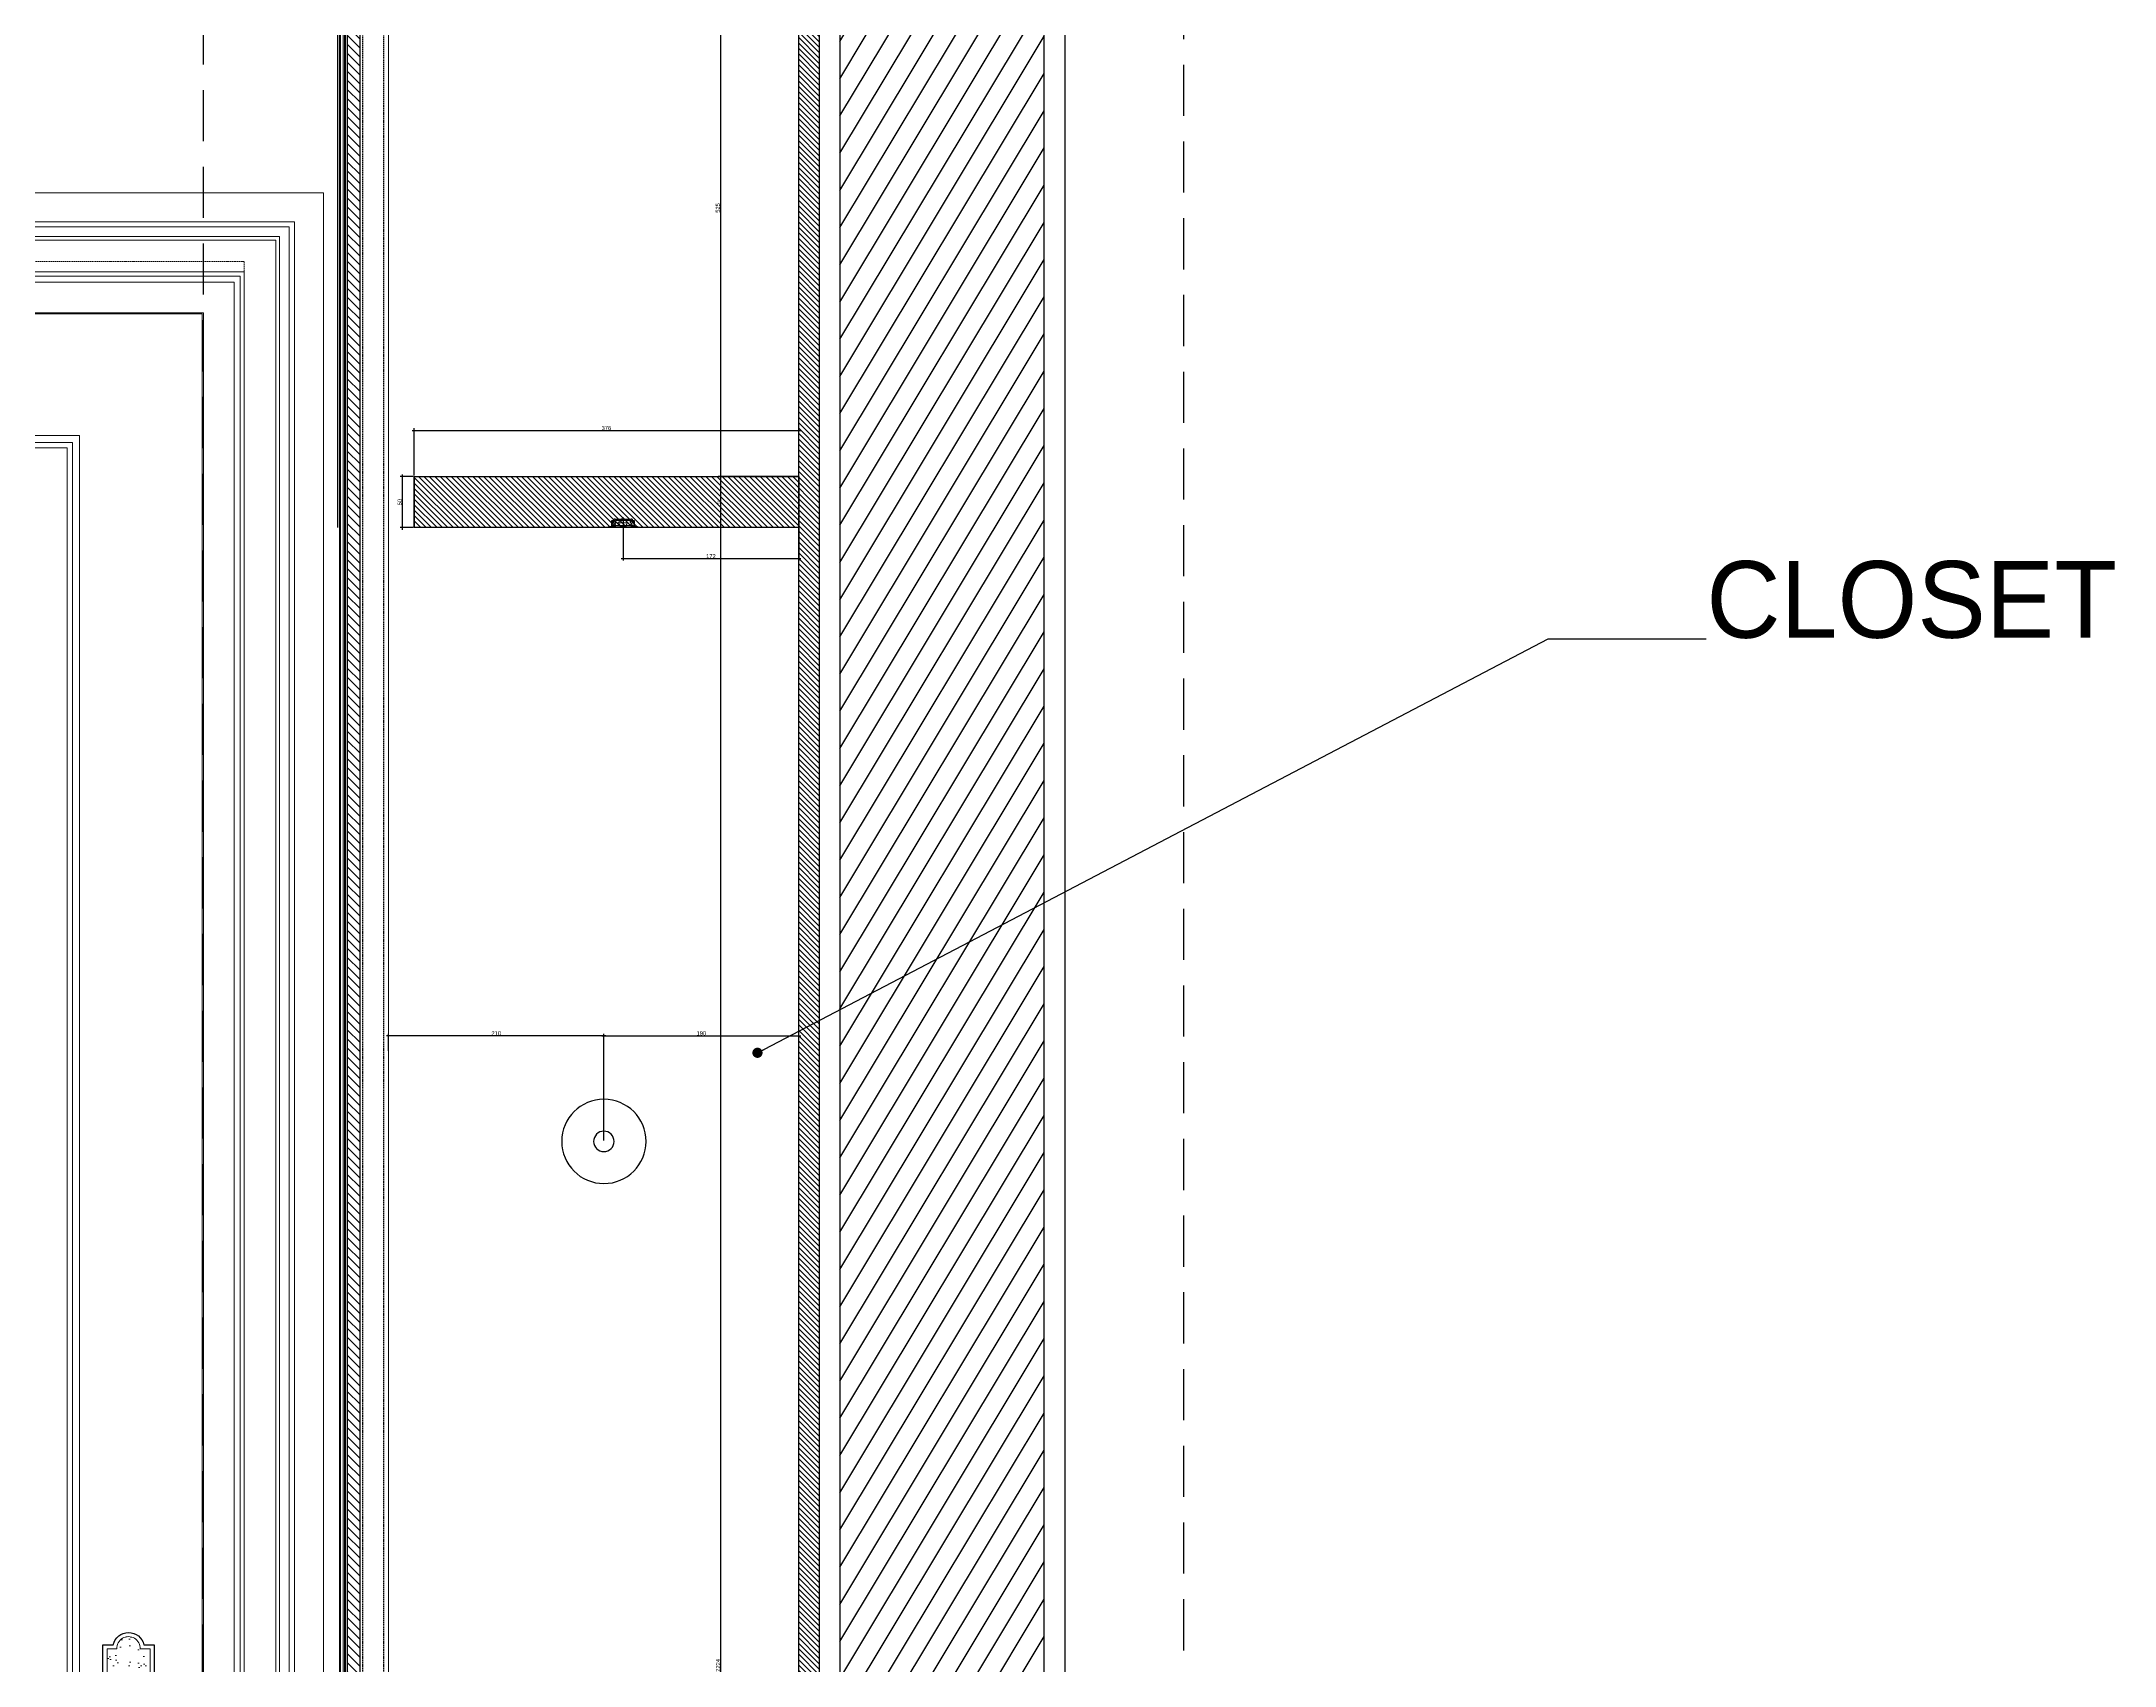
# Model space of a CAD drawing. Header units: inches. Extents: x 230831 to 416194, y 441295 to 526666.
# Drawn here: x 266281 to 268307, y 450705 to 452292 of the extents above; entities that cross this region are included whole.
import ezdxf

# ---------------------------------------------------------------- set-up
doc = ezdxf.new("R2010")
doc.units = ezdxf.units.IN
doc.header["$MEASUREMENT"] = 0
doc.linetypes.add('HIDDEN', pattern=[0.375, 0.25, -0.125])
doc.linetypes.add('HIDDEN2', pattern=[0.1875, 0.125, -0.0625])
for name, color, linetype in [('A-DIMESNION-1', 7, 'Continuous'), ('brass', 40, 'Continuous'), ('costruzione', 1, 'Continuous'), ('CQ marble hatch', 8, 'Continuous'), ('CQ Plaster', 1, 'Continuous'), ('CQ section wall', 3, 'Continuous'), ('CQ SPOT DETAIL DIMENSION', 9, 'Continuous'), ('CQ spot detail elevation', 1, 'Continuous'), ('CQ Wood Section', 60, 'Continuous'), ('CQ_callout', 34, 'Continuous'), ('DIM-02', 8, 'Continuous'), ('LIGHT', 130, 'Continuous'), ('WOOD', 23, 'Continuous'), ('Wood SECT', 1, 'Continuous'), ('xref grd floor$2$CQ Wall hatch_CHB', 8, 'Continuous')]:
    doc.layers.add(name, color=color, linetype=linetype)
for name, color, linetype, lineweight in [('CQ Wood', 30, 'Continuous', 0), ('CQ wooh hatch', 8, 'HIDDEN', 18), ('Glass', 4, 'Continuous', 0), ('Marble', 6, 'Continuous', 0)]:
    doc.layers.add(name, color=color, linetype=linetype, lineweight=lineweight)
doc.styles.get("Standard").update_dxf_attribs({"font": 'arial.ttf'})
doc.dimstyles.new('CQ Anno', dxfattribs={"dimscale": 40, "dimtxt": 2.2, "dimasz": 200, "dimexe": 1, "dimexo": 0.5, "dimgap": 0.5, "dimtad": 1, "dimrnd": 1, "dimdsep": 46, "dimtxsty": 'Standard', "dimblk": 'DOTSMALL', "dimcen": 0.0025, "dimdle": 0.5, "dimclrd": 8, "dimclre": 8, "dimclrt": 53, "dimazin": 2, "dimtfac": 1, "dimtix": 1, "dimtmove": 1, "dimatfit": 0, "dimfxl": 50, "dimtolj": 1, "dimtzin": 0, "dimlwd": -1, "dimarcsym": 1})
doc.dimstyles.get("Standard").update_dxf_attribs({"dimtxt": 0.18, "dimasz": 0.18, "dimexe": 0.18, "dimexo": 0.0625, "dimgap": 0.09, "dimtad": 0, "dimtih": 1, "dimtoh": 1, "dimdec": 4, "dimzin": 0, "dimdsep": 46, "dimtxsty": 'Standard', "dimcen": 0.09, "dimadec": 0, "dimazin": 0, "dimtfac": 1, "dimtdec": 4, "dimtofl": 0, "dimtmove": 0, "dimatfit": 3, "dimfxl": 1, "dimtolj": 1, "dimtzin": 0, "dimarcsym": 0})

# ---------------------------------------------------------------- blocks, each defined once
blk = doc.blocks.new('section c and d')
at = {"layer": 'xref grd floor$2$CQ Wall hatch_CHB'}
h = blk.add_hatch(dxfattribs=at)
h.set_pattern_fill('ANSI31,_O', color=8, scale=150, angle=76.0286)
h.set_pattern_definition([(121.0285767, (0, 0), (-16.0670684, -9.6649787), [])])
h.paths.add_polyline_path([(248608.1, 453567.2), (248808.1, 453567.2), (248808.1, 449317.2), (248608.1, 449317.2)])
h.paths.add_polyline_path([(245908.1, 453567.2), (246108.1, 453567.2), (246108.1, 449317.2), (245908.1, 449317.2)])
at = {"layer": 'CQ Plaster'}
for p, q in [((245888.1, 453567.2, 0), (245888.1, 449317.2, 0)), ((246108.1, 453567.2, 0), (246108.1, 449317.2, 0)), ((246128.1, 453567.2, 0), (246128.1, 449317.2, 0))]:
    blk.add_line(p, q, dxfattribs=at)
at = {"layer": 'CQ section wall', "elevation": 0}
blk.add_lwpolyline([(245908.1, 453567.2), (246108.1, 453567.2), (246108.1, 449317.2), (245908.1, 449317.2)], close=True, dxfattribs=at)
blk.add_lwpolyline([(245908.1, 453567.2), (246108.1, 453567.2), (246108.1, 449317.2), (245908.1, 449317.2)], close=True, dxfattribs=at)
blk = doc.blocks.new('cabinet door 2')
at = {"layer": 'Marble'}
h = blk.add_hatch(dxfattribs=at)
h.set_pattern_fill('ANSI32', color=8, scale=10, angle=405)
h.set_pattern_definition([(90, (-4144.3456, -6612.088), (-3.75, 1e-15), []), (90, (-4143.0956, -6610.838), (-3.75, 1e-15), [])])
h.paths.add_polyline_path([(20, -2726), (19, -2727), (14, -2727), (14, -8), (19, -8), (20, -9)])
at = {"layer": 'WOOD'}
h = blk.add_hatch(dxfattribs=at)
h.set_pattern_fill('ANSI31', color=8, scale=50, style=0)
h.set_pattern_definition([(45, (-4144.3456, -6612.088), (-4.4194174, 4.4194174), [])])
h.paths.add_polyline_path([(0, -2735), (12, -2735), (12, 0), (0, 0)])
at = {"layer": 'Glass', "color": 4}
blk.add_lwpolyline([(20, -2726), (19, -2727), (14, -2727), (14, -8), (19, -8), (20, -9), (20, -2726)], dxfattribs=at)
at = {"layer": 'Marble', "color": 8}
blk.add_line((20, -9), (19, -8), dxfattribs=at)
at = {"layer": 'Marble', "color": 2}
for points in [[(12.5, -25), (12, -25), (12, 0), (19.8, 0, -0.414214), (20, -0.2), (20, -7.8, -0.414214), (19.8, -8), (16, -8), (16, -7.5), (19.5, -7.5), (19.5, -0.5), (12.5, -0.5)], [(12.5, -2710), (12, -2710), (12, -2735), (19.8, -2735, 0.414214), (20, -2734.7), (20, -2727.2, 0.414214), (19.8, -2727), (16, -2727), (16, -2727.5), (19.5, -2727.5), (19.5, -2734.5), (12.5, -2734.5)]]:
    blk.add_lwpolyline(points, format="xyb", close=True, dxfattribs=at)
at = {"layer": 'WOOD'}
blk.add_lwpolyline([(0, -2735), (12, -2735), (12, 0), (0, 0)], close=True, dxfattribs=at)
blk = doc.blocks.new('atenalux street R1')
at = {"layer": 'LIGHT'}
h = blk.add_hatch(color=256, dxfattribs=at)
h.dxf.hatch_style = 1
edge = h.paths.add_edge_path()
edge.add_line((29467.8, -4511.6), (29453.4, -4511.6))
edge.add_line((29453.4, -4511.6), (29453.4, -4513.7))
edge.add_line((29453.4, -4513.7), (29452.5, -4514.6))
edge.add_arc((29452.8, -4514.9), 0.441, 137.2593, 237.567)
edge.add_arc((29452.1, -4515.9), 0.747, -90, 57.567, ccw=False)
edge.add_line((29452.1, -4516.6), (29450.6, -4516.6))
edge.add_line((29450.6, -4516.6), (29450.6, -4517.8))
edge.add_line((29450.6, -4517.8), (29451.7, -4517.8))
edge.add_line((29451.7, -4517.8), (29451.7, -4518.4))
edge.add_line((29451.7, -4518.4), (29446.6, -4518.4))
edge.add_line((29446.6, -4518.4), (29446.6, -4517.5))
edge.add_line((29446.6, -4517.5), (29449.7, -4517.5))
edge.add_line((29449.7, -4517.5), (29449.7, -4516.6))
edge.add_line((29449.7, -4516.6), (29449.9, -4516.6))
edge.add_line((29449.9, -4516.6), (29449.9, -4516.3))
edge.add_line((29449.9, -4516.3), (29449.7, -4516.3))
edge.add_line((29449.7, -4516.3), (29449.7, -4514.9))
edge.add_line((29449.7, -4514.9), (29449.9, -4514.9))
edge.add_line((29449.9, -4514.9), (29449.9, -4514.6))
edge.add_line((29449.9, -4514.6), (29449.7, -4514.6))
edge.add_line((29449.7, -4514.6), (29449.7, -4513.1))
edge.add_line((29449.7, -4513.1), (29449.9, -4513.1))
edge.add_line((29449.9, -4513.1), (29449.9, -4512.8))
edge.add_line((29449.9, -4512.8), (29449.7, -4512.8))
edge.add_line((29449.7, -4512.8), (29449.7, -4511.7))
edge.add_line((29449.7, -4511.7), (29450.6, -4511.7))
edge.add_line((29450.6, -4511.7), (29450.6, -4513.9))
edge.add_arc((29450.9, -4513.7), 0.32, 215.5685, 324.4315)
edge.add_line((29451.2, -4513.9), (29452.4, -4512.2))
edge.add_arc((29452.6, -4511.1), 1.06, 100.682, 259.318, ccw=False)
edge.add_arc((29452.4, -4510.5), 0.407, 22.9829, 93.6786, ccw=False)
edge.add_line((29452.8, -4510.3), (29468.4, -4510.3))
edge.add_arc((29468.8, -4510.5), 0.407, 86.3214, 157.0171, ccw=False)
edge.add_arc((29468.6, -4511.1), 1.06, -79.318, 79.318, ccw=False)
edge.add_line((29468.8, -4512.2), (29470.1, -4513.9))
edge.add_arc((29470.3, -4513.7), 0.32, 215.5685, 324.4315)
edge.add_line((29470.6, -4513.9), (29470.6, -4511.7))
edge.add_line((29470.6, -4511.7), (29471.6, -4511.7))
edge.add_line((29471.6, -4511.7), (29471.6, -4512.8))
edge.add_line((29471.6, -4512.8), (29471.4, -4512.8))
edge.add_line((29471.4, -4512.8), (29471.4, -4513.1))
edge.add_line((29471.4, -4513.1), (29471.6, -4513.1))
edge.add_line((29471.6, -4513.1), (29471.6, -4514.6))
edge.add_line((29471.6, -4514.6), (29471.4, -4514.6))
edge.add_line((29471.4, -4514.6), (29471.4, -4514.9))
edge.add_line((29471.4, -4514.9), (29471.6, -4514.9))
edge.add_line((29471.6, -4514.9), (29471.6, -4516.3))
edge.add_line((29471.6, -4516.3), (29471.4, -4516.3))
edge.add_line((29471.4, -4516.3), (29471.4, -4516.6))
edge.add_line((29471.4, -4516.6), (29471.6, -4516.6))
edge.add_line((29471.6, -4516.6), (29471.6, -4517.5))
edge.add_line((29471.6, -4517.5), (29474.6, -4517.5))
edge.add_line((29474.6, -4517.5), (29474.6, -4518.4))
edge.add_line((29474.6, -4518.4), (29469.5, -4518.4))
edge.add_line((29469.5, -4518.4), (29469.5, -4517.8))
edge.add_line((29469.5, -4517.8), (29470.6, -4517.8))
edge.add_line((29470.6, -4517.8), (29470.6, -4516.6))
edge.add_line((29470.6, -4516.6), (29469.1, -4516.6))
edge.add_arc((29469.1, -4515.9), 0.747, 122.433, 270, ccw=False)
edge.add_arc((29468.5, -4514.9), 0.441, 302.433, 402.7407)
edge.add_line((29468.8, -4514.6), (29467.8, -4513.7))
edge.add_line((29467.8, -4513.7), (29467.8, -4511.6))
at = {"layer": 'LIGHT', "lineweight": 0}
for p, q in [((29466, -4514), (29455.3, -4514)), ((29460.6, -4508.6), (29460.6, -4519.3))]:
    blk.add_line(p, q, dxfattribs=at)
at = {"layer": 'LIGHT'}
blk.add_lwpolyline([(29467.8, -4511.6), (29453.4, -4511.6), (29453.4, -4513.7), (29452.5, -4514.6, 0.467943), (29452.5, -4515.2, -0.750596), (29452.1, -4516.6), (29450.6, -4516.6), (29450.6, -4517.8), (29451.7, -4517.8), (29451.7, -4518.4), (29446.6, -4518.4), (29446.6, -4517.5), (29449.7, -4517.5), (29449.7, -4516.6), (29449.9, -4516.6), (29449.9, -4516.3), (29449.7, -4516.3), (29449.7, -4514.9), (29449.9, -4514.9), (29449.9, -4514.6), (29449.7, -4514.6), (29449.7, -4513.1), (29449.9, -4513.1), (29449.9, -4512.8), (29449.7, -4512.8), (29449.7, -4511.7), (29450.6, -4511.7), (29450.6, -4513.9, 0.514277), (29451.2, -4513.9), (29452.4, -4512.2, -0.829008), (29452.4, -4510.1, -0.31864), (29452.8, -4510.3), (29468.4, -4510.3), (29468.4, -4510.3, -0.31864), (29468.8, -4510.1, -0.829008), (29468.8, -4512.2), (29470.1, -4513.9, 0.514277), (29470.6, -4513.9), (29470.6, -4511.7), (29471.6, -4511.7), (29471.6, -4512.8), (29471.4, -4512.8), (29471.4, -4513.1), (29471.6, -4513.1), (29471.6, -4514.6), (29471.4, -4514.6), (29471.4, -4514.9), (29471.6, -4514.9), (29471.6, -4516.3), (29471.4, -4516.3), (29471.4, -4516.6), (29471.6, -4516.6), (29471.6, -4517.5), (29474.6, -4517.5), (29474.6, -4518.4), (29469.5, -4518.4), (29469.5, -4517.8), (29470.6, -4517.8), (29470.6, -4516.6), (29469.1, -4516.6, -0.750596), (29468.7, -4515.2, 0.467943), (29468.8, -4514.6), (29467.8, -4513.7), (29467.8, -4511.6)], format="xyb", close=True, dxfattribs=at)
blk.add_lwpolyline([(29451.1, -4517.1), (29451.1, -4517.8), (29452.2, -4517.8), (29452.2, -4518.4), (29469, -4518.4), (29469, -4517.8), (29470.1, -4517.8), (29470.1, -4517.1)], close=True, dxfattribs=at)
at = {"layer": 'LIGHT', "lineweight": 0}
blk.add_circle((29460.6, -4513.9), 4, dxfattribs=at)
blk = doc.blocks.new('caba')
at = {"layer": 'CQ wooh hatch', "linetype": 'ByBlock'}
h = blk.add_hatch(dxfattribs=at)
h.set_pattern_fill('ANSI31', color=256, scale=30)
h.set_pattern_definition([(45, (263062.5417, 452267.1762), (-2.6516504, 2.6516504), [])])
h.paths.add_polyline_path([(263186.5, 452392.2), (263166.5, 452392.2), (263166.5, 449592.7), (263186.5, 449592.7)])
h.paths.add_polyline_path([(263562.5, 451867.2), (263186.5, 451867.2), (263186.5, 451817.2), (263562.5, 451817.2)])
h.paths.add_polyline_path([(263166.5, 449592.7), (263166.5, 449567.2), (263632.5, 449567.2), (263632.5, 449572.2), (263637.5, 449572.2), (263637.5, 449592.2)])
at = {"color": 253, "linetype": 'HIDDEN2', "ltscale": 10, "elevation": 0}
blk.add_lwpolyline([(263612.5, 452332.2), (263592.5, 452332.2), (263592.5, 449597.2), (263612.5, 449597.2)], close=True, dxfattribs=at)
at = {"layer": 'costruzione', "color": 1}
blk.add_circle((263377, 451217.2, 0), 41.2, dxfattribs=at)
at = {"layer": 'CQ Wood Section', "elevation": 0}
for points in [[(263186.5, 452392.2), (263166.5, 452392.2), (263166.5, 449592.7), (263186.5, 449592.7)], [(263562.5, 451867.2), (263186.5, 451867.2), (263186.5, 451817.2), (263562.5, 451817.2)]]:
    blk.add_lwpolyline(points, close=True, dxfattribs=at)
at = {"layer": 'DIM-02', "color": 1}
blk.add_circle((263377, 451217.2, 0), 10, dxfattribs=at)
at = {"layer": 'Marble', "color": 8}
blk.add_line((263587.5, 449592.2, 0), (263587.5, 452337.2, 0), dxfattribs=at)
at = {"layer": 'Marble', "color": 8, "elevation": 0}
blk.add_lwpolyline([(263615.5, 452332.2), (263635.5, 452332.2), (263635.5, 449597.2), (263615.5, 449597.2)], close=True, dxfattribs=at)
at = {"layer": 'WOOD'}
blk.add_line((263562.5, 451867.2, 0), (263562.5, 451817.2, 0), dxfattribs=at)
at = {"layer": 'WOOD', "elevation": 0}
blk.add_lwpolyline([(263637.5, 452417.2), (263637.5, 451817.2)], dxfattribs=at)
at = {"layer": 'Marble', "color": 8}
blk.add_blockref('cabinet door 2', (263615.5, 452332.2, 0), dxfattribs=at)
at = {"layer": 'Wood SECT', "xscale": -1}
blk.add_blockref('atenalux street R1', (292818.9, 456335.9, 0), dxfattribs=at)
blk = doc.blocks.new('_DotSmall')
at = {"color": 0, "linetype": 'ByBlock', "const_width": 0.5}
blk.add_lwpolyline([(-0.0625, 0, 1), (0.0625, 0, 1)], format="xyb", close=True, dxfattribs=at)
blk = doc.blocks.new('*D385')
at = {"layer": 'A-DIMESNION-1', "color": 8, "ltscale": 0.05, "transparency": 16777216}
blk.add_line((266643, 451912.3), (267023, 451912.3), dxfattribs=at)
at = {"layer": 'A-DIMESNION-1', "color": 8, "lineweight": -2, "ltscale": 0.05, "transparency": 16777216}
for p, q in [((266645, 451868.2), (266645, 451914.3)), ((267021, 451868.2), (267021, 451914.3))]:
    blk.add_line(p, q, dxfattribs=at)
at = {"layer": 'Defpoints', "color": 0, "linetype": 'Continuous', "ltscale": 0.05, "transparency": 16777216}
for p in [(267021, 451912.3), (266645, 451867.2, 0), (267021, 451867.2, 0)]:
    blk.add_point(p, dxfattribs=at)
at = {"layer": 'A-DIMESNION-1', "color": 8, "linetype": 'Continuous', "ltscale": 0.05, "transparency": 16777216, "rotation": 180}
blk.add_blockref('_DotSmall', (266645, 451912.3), dxfattribs=at)
at = {"layer": 'A-DIMESNION-1', "color": 8, "linetype": 'Continuous', "ltscale": 0.05, "transparency": 16777216}
blk.add_blockref('_DotSmall', (267021, 451912.3), dxfattribs=at)
at = {"layer": 'A-DIMESNION-1', "color": 53, "linetype": 'Continuous', "ltscale": 0.05, "transparency": 16777216, "insert": (266833, 451914.6), "char_height": 4, "attachment_point": 5}
blk.add_mtext('\\A1;376', dxfattribs=at)
blk = doc.blocks.new('*D386')
at = {"layer": 'A-DIMESNION-1', "color": 8, "lineweight": -2, "ltscale": 0.05, "transparency": 16777216}
for p, q in [((266644, 451867.2), (266631.3, 451867.2)), ((266644, 451817.2), (266631.3, 451817.2))]:
    blk.add_line(p, q, dxfattribs=at)
at = {"layer": 'A-DIMESNION-1', "color": 8, "ltscale": 0.05, "transparency": 16777216}
blk.add_line((266633.3, 451869.2), (266633.3, 451815.2), dxfattribs=at)
at = {"layer": 'Defpoints', "color": 0, "linetype": 'Continuous', "ltscale": 0.05, "transparency": 16777216}
for p in [(266645, 451867.2), (266633.3, 451817.2), (266645, 451817.2, 0)]:
    blk.add_point(p, dxfattribs=at)
at = {"layer": 'A-DIMESNION-1', "color": 8, "linetype": 'Continuous', "ltscale": 0.05, "transparency": 16777216}
for p, rotation in [((266633.3, 451867.2), 90), ((266633.3, 451817.2), 270)]:
    blk.add_blockref('_DotSmall', p, dxfattribs=dict(at, rotation=rotation))
at = {"layer": 'A-DIMESNION-1', "color": 53, "linetype": 'Continuous', "ltscale": 0.05, "transparency": 16777216, "insert": (266630.9, 451842.2), "char_height": 4, "attachment_point": 5, "rotation": 90}
blk.add_mtext('\\A1;50', dxfattribs=at)
blk = doc.blocks.new('*D403')
at = {"layer": 'A-DIMESNION-1', "color": 8, "lineweight": -2, "ltscale": 0.05, "transparency": 16777216}
for p, q in [((266994.1, 452392.2), (266942.4, 452392.2)), ((267020, 451867.2), (266942.4, 451867.2))]:
    blk.add_line(p, q, dxfattribs=at)
at = {"layer": 'A-DIMESNION-1', "color": 8, "ltscale": 0.05, "transparency": 16777216}
blk.add_line((266944.4, 452394.2), (266944.4, 451865.2), dxfattribs=at)
at = {"layer": 'Defpoints', "color": 0, "linetype": 'Continuous', "ltscale": 0.05, "transparency": 16777216}
for p in [(266995.1, 452392.2, 0), (266944.4, 451867.2), (267021, 451867.2)]:
    blk.add_point(p, dxfattribs=at)
at = {"layer": 'A-DIMESNION-1', "color": 8, "linetype": 'Continuous', "ltscale": 0.05, "transparency": 16777216}
for p, rotation in [((266944.4, 452392.2), 90), ((266944.4, 451867.2), 270)]:
    blk.add_blockref('_DotSmall', p, dxfattribs=dict(at, rotation=rotation))
at = {"layer": 'A-DIMESNION-1', "color": 53, "linetype": 'Continuous', "ltscale": 0.05, "transparency": 16777216, "insert": (266942, 452129.7), "char_height": 4, "attachment_point": 5, "rotation": 90}
blk.add_mtext('\\A1;525', dxfattribs=at)
blk = doc.blocks.new('*D404')
at = {"layer": 'A-DIMESNION-1', "color": 8, "lineweight": -2, "ltscale": 0.05, "transparency": 16777216}
for p, q in [((267020, 451867.2), (266942.4, 451867.2)), ((267020, 451817.2), (266942.4, 451817.2))]:
    blk.add_line(p, q, dxfattribs=at)
at = {"layer": 'A-DIMESNION-1', "color": 8, "ltscale": 0.05, "transparency": 16777216}
blk.add_line((266944.4, 451869.2), (266944.4, 451815.2), dxfattribs=at)
at = {"layer": 'Defpoints', "color": 0, "linetype": 'Continuous', "ltscale": 0.05, "transparency": 16777216}
for p in [(267021, 451867.2), (266944.4, 451817.2), (267021, 451817.2, 0)]:
    blk.add_point(p, dxfattribs=at)
at = {"layer": 'A-DIMESNION-1', "color": 8, "linetype": 'Continuous', "ltscale": 0.05, "transparency": 16777216}
for p, rotation in [((266944.4, 451867.2), 90), ((266944.4, 451817.2), 270)]:
    blk.add_blockref('_DotSmall', p, dxfattribs=dict(at, rotation=rotation))
at = {"layer": 'A-DIMESNION-1', "color": 53, "linetype": 'Continuous', "ltscale": 0.05, "transparency": 16777216, "insert": (266942.9, 451842.2), "char_height": 2.2, "attachment_point": 5, "rotation": 90}
blk.add_mtext('\\A1;50', dxfattribs=at)
blk = doc.blocks.new('*D416')
at = {"layer": 'A-DIMESNION-1', "color": 8, "lineweight": -2, "ltscale": 0.05, "transparency": 16777216}
for p, q in [((267020, 451817.2), (266942.4, 451817.2)), ((267020, 449592.7), (266942.4, 449592.7))]:
    blk.add_line(p, q, dxfattribs=at)
at = {"layer": 'A-DIMESNION-1', "color": 8, "ltscale": 0.05, "transparency": 16777216}
blk.add_line((266944.4, 451819.2), (266944.4, 449590.7), dxfattribs=at)
at = {"layer": 'Defpoints', "color": 0, "linetype": 'Continuous', "ltscale": 0.05, "transparency": 16777216}
for p in [(267021, 451817.2, 0), (266944.4, 449592.7), (267021, 449592.7, 0)]:
    blk.add_point(p, dxfattribs=at)
at = {"layer": 'A-DIMESNION-1', "color": 8, "linetype": 'Continuous', "ltscale": 0.05, "transparency": 16777216}
for p, rotation in [((266944.4, 451817.2), 90), ((266944.4, 449592.7), 270)]:
    blk.add_blockref('_DotSmall', p, dxfattribs=dict(at, rotation=rotation))
at = {"layer": 'A-DIMESNION-1', "color": 53, "linetype": 'Continuous', "ltscale": 0.05, "transparency": 16777216, "insert": (266942.1, 450705), "char_height": 4, "attachment_point": 5, "rotation": 90}
blk.add_mtext('\\A1;2224', dxfattribs=at)
blk = doc.blocks.new('*D433')
at = {"layer": 'A-DIMESNION-1', "color": 8, "ltscale": 0.05, "transparency": 16777216}
blk.add_line((266828.5, 451320.5), (267023, 451320.5), dxfattribs=at)
at = {"layer": 'A-DIMESNION-1', "color": 8, "lineweight": -2, "ltscale": 0.05, "transparency": 16777216}
for p, q in [((266830.5, 451218.2), (266830.5, 451322.5)), ((267021, 451218.2), (267021, 451322.5))]:
    blk.add_line(p, q, dxfattribs=at)
at = {"layer": 'Defpoints', "color": 0, "linetype": 'Continuous', "ltscale": 0.05, "transparency": 16777216}
for p in [(267021, 451320.5), (266830.5, 451217.2, 0), (267021, 451217.2, 0)]:
    blk.add_point(p, dxfattribs=at)
at = {"layer": 'A-DIMESNION-1', "color": 8, "linetype": 'Continuous', "ltscale": 0.05, "transparency": 16777216, "rotation": 180}
blk.add_blockref('_DotSmall', (266830.5, 451320.5), dxfattribs=at)
at = {"layer": 'A-DIMESNION-1', "color": 8, "linetype": 'Continuous', "ltscale": 0.05, "transparency": 16777216}
blk.add_blockref('_DotSmall', (267021, 451320.5), dxfattribs=at)
at = {"layer": 'A-DIMESNION-1', "color": 53, "linetype": 'Continuous', "ltscale": 0.05, "transparency": 16777216, "insert": (266925.8, 451322.9), "char_height": 4, "attachment_point": 5}
blk.add_mtext('\\A1;190', dxfattribs=at)
blk = doc.blocks.new('*D434')
at = {"layer": 'A-DIMESNION-1', "color": 8, "ltscale": 0.05, "transparency": 16777216}
blk.add_line((266832.5, 451320.5), (266618, 451320.5), dxfattribs=at)
at = {"layer": 'A-DIMESNION-1', "color": 8, "lineweight": -2, "ltscale": 0.05, "transparency": 16777216}
for p, q in [((266620, 451305.9), (266620, 451322.5)), ((266830.5, 451259.4), (266830.5, 451322.5))]:
    blk.add_line(p, q, dxfattribs=at)
at = {"layer": 'Defpoints', "color": 0, "linetype": 'Continuous', "ltscale": 0.05, "transparency": 16777216}
for p in [(266620, 451320.5), (266620, 451304.9, 0), (266830.5, 451258.4, 0)]:
    blk.add_point(p, dxfattribs=at)
at = {"layer": 'A-DIMESNION-1', "color": 8, "linetype": 'Continuous', "ltscale": 0.05, "transparency": 16777216, "rotation": 180}
blk.add_blockref('_DotSmall', (266620, 451320.5), dxfattribs=at)
at = {"layer": 'A-DIMESNION-1', "color": 8, "linetype": 'Continuous', "ltscale": 0.05, "transparency": 16777216}
blk.add_blockref('_DotSmall', (266830.5, 451320.5), dxfattribs=at)
at = {"layer": 'A-DIMESNION-1', "color": 53, "linetype": 'Continuous', "ltscale": 0.05, "transparency": 16777216, "insert": (266725.3, 451322.9), "char_height": 4, "attachment_point": 5}
blk.add_mtext('\\A1;210', dxfattribs=at)
blk = doc.blocks.new('*D435')
at = {"layer": 'A-DIMESNION-1', "color": 8, "lineweight": -2, "ltscale": 0.05, "transparency": 16777216}
for p, q in [((266849.3, 451826.3), (266849.3, 451785)), ((267021, 451826.3), (267021, 451785))]:
    blk.add_line(p, q, dxfattribs=at)
at = {"layer": 'A-DIMESNION-1', "color": 8, "ltscale": 0.05, "transparency": 16777216}
blk.add_line((266847.3, 451787), (267023, 451787), dxfattribs=at)
at = {"layer": 'Defpoints', "color": 0, "linetype": 'Continuous', "ltscale": 0.05, "transparency": 16777216}
for p in [(266849.3, 451827.3, 0), (267021, 451827.3, 0), (267021, 451787)]:
    blk.add_point(p, dxfattribs=at)
at = {"layer": 'A-DIMESNION-1', "color": 8, "linetype": 'Continuous', "ltscale": 0.05, "transparency": 16777216, "rotation": 180}
blk.add_blockref('_DotSmall', (266849.3, 451787), dxfattribs=at)
at = {"layer": 'A-DIMESNION-1', "color": 8, "linetype": 'Continuous', "ltscale": 0.05, "transparency": 16777216}
blk.add_blockref('_DotSmall', (267021, 451787), dxfattribs=at)
at = {"layer": 'A-DIMESNION-1', "color": 53, "linetype": 'Continuous', "ltscale": 0.05, "transparency": 16777216, "insert": (266935.2, 451789.3), "char_height": 4, "attachment_point": 5}
blk.add_mtext('\\A1;172', dxfattribs=at)
blk = doc.blocks.new('door handle with plate')
at = {"layer": 'brass', "lineweight": 0}
h = blk.add_hatch(dxfattribs=at)
h.set_pattern_fill('AR-SAND', color=256, scale=0.4)
h.set_pattern_definition([(37.5, (-905.333, -868.295), (-0.640013, 19.57653), [0, -15.4432, 0, -17.272, 0, -16.51]), (7.5, (-905.333, -868.295), (17.98093, 28.673), [0, -8.3312, 0, -13.9192, 0, -5.334]), (327.5, (-917.83, -868.295), (31.639695, 0.057487), [0, -5.08, 0, -18.288, 0, -23.876]), (317.5, (-917.83, -868.295), (30.54226, 8.91717), [0, -2.54, 0, -11.9888, 0, -13.716])])
edge = h.paths.add_edge_path()
edge.add_line((5578.5, 1304), (5568.9, 1304))
edge.add_arc((5557.5, 1304.6), 11.4, 356.9527, 543.0473)
edge.add_line((5546.2, 1304), (5536.5, 1304))
edge.add_line((5536.5, 1304), (5536.5, 836))
edge.add_line((5536.5, 836), (5546.2, 836))
edge.add_arc((5557.5, 835.4), 11.4, 176.9527, 363.0473)
edge.add_line((5568.9, 836), (5578.5, 836))
edge.add_line((5578.5, 836), (5578.5, 1304))
edge = h.paths.add_edge_path(flags=16)
edge.add_line((5552.5, 1015.2), (5552.5, 1016))
edge.add_arc((5557.7, 1009.2), 8.54, 55.5917, 127.2544, ccw=False)
edge.add_line((5562.5, 1016.3), (5562.5, 1015.7))
edge.add_arc((5557.8, 1009.8), 7.54, 51.4977, 134.7965)
edge = h.paths.add_edge_path(flags=16)
edge.add_ellipse((5557.5, 1100), major_axis=(0, -36), ratio=0.472222, start_angle=0, end_angle=360)
edge = h.paths.add_edge_path(flags=0)
edge.add_spline(control_points=[(5557.5, 1066), (5558.3, 1066), (5559, 1066.1), (5560.5, 1066.7), (5561.2, 1067.1), (5562.7, 1068.2), (5563.5, 1068.9), (5565, 1070.7), (5565.7, 1071.8), (5567.5, 1074.8), (5568.5, 1076.9), (5570.2, 1081.8), (5570.9, 1084.5), (5571.9, 1090.2), (5572.3, 1093.2), (5572.6, 1099.3), (5572.6, 1102.4), (5572.1, 1108.5), (5571.7, 1111.4), (5570.5, 1117), (5569.8, 1119.6), (5568, 1124.3), (5567, 1126.3), (5564.9, 1129.4), (5564, 1130.6), (5562.1, 1132.4), (5561.1, 1133), (5559.5, 1133.7), (5558.7, 1133.9), (5557.3, 1134), (5556.6, 1134), (5555.1, 1133.6), (5554.4, 1133.2), (5552.9, 1132.2), (5552.1, 1131.6), (5550.6, 1130), (5549.9, 1129), (5548.4, 1126.8), (5547.8, 1125.6), (5546.1, 1121.9), (5545.2, 1119.3), (5543.8, 1113.6), (5543.2, 1110.5), (5542.6, 1104.2), (5542.5, 1100.9), (5542.7, 1094.4), (5543, 1091.1), (5544, 1085), (5544.8, 1082.2), (5546.5, 1076.9), (5547.6, 1074.6), (5549.6, 1071.2), (5550.6, 1070), (5552.5, 1068), (5553.5, 1067.3), (5555.2, 1066.4), (5556, 1066.2), (5557, 1066), (5557.2, 1066), (5557.5, 1066)], knot_values=[0, 0, 0, 0, 0.16901, 0.16901, 0.33802, 0.33802, 0.50703, 0.50703, 0.67604, 0.67604, 0.938571, 0.938571, 1.201101, 1.201101, 1.463632, 1.463632, 1.726163, 1.726163, 1.988693, 1.988693, 2.251224, 2.251224, 2.513755, 2.513755, 2.724578, 2.724578, 2.935401, 2.935401, 3.103312, 3.103312, 3.271224, 3.271224, 3.439135, 3.439135, 3.607046, 3.607046, 3.774958, 3.774958, 3.942869, 3.942869, 4.222, 4.222, 4.501132, 4.501132, 4.780263, 4.780263, 5.059395, 5.059395, 5.338526, 5.338526, 5.617657, 5.617657, 5.833162, 5.833162, 6.048667, 6.048667, 6.216772, 6.216772, 6.283185, 6.283185, 6.283185, 6.283185], degree=3, periodic=0)
h = blk.add_hatch(dxfattribs=at)
h.set_pattern_fill('ANSI36', color=256)
h.set_pattern_definition([(45, (-905.333, -868.295), (1.683798, 6.1739261), [7.9375, -1.5875, 0, -1.5875])])
edge = h.paths.add_edge_path()
edge.add_spline(control_points=[(5557.5, 1066), (5558.3, 1066), (5559, 1066.1), (5560.5, 1066.7), (5561.2, 1067.1), (5562.7, 1068.2), (5563.5, 1068.9), (5565, 1070.7), (5565.7, 1071.8), (5567.5, 1074.8), (5568.5, 1076.9), (5570.2, 1081.8), (5570.9, 1084.5), (5571.9, 1090.2), (5572.3, 1093.2), (5572.6, 1099.3), (5572.6, 1102.4), (5572.1, 1108.5), (5571.7, 1111.4), (5570.5, 1117), (5569.8, 1119.6), (5568, 1124.3), (5567, 1126.3), (5564.9, 1129.4), (5564, 1130.6), (5562.1, 1132.4), (5561.1, 1133), (5559.5, 1133.7), (5558.7, 1133.9), (5557.3, 1134), (5556.6, 1134), (5555.1, 1133.6), (5554.4, 1133.2), (5552.9, 1132.2), (5552.1, 1131.6), (5550.6, 1130), (5549.9, 1129), (5548.4, 1126.8), (5547.8, 1125.6), (5546.1, 1121.9), (5545.2, 1119.3), (5543.8, 1113.6), (5543.2, 1110.5), (5542.6, 1104.2), (5542.5, 1100.9), (5542.7, 1094.4), (5543, 1091.1), (5544, 1085), (5544.8, 1082.2), (5546.5, 1076.9), (5547.6, 1074.6), (5549.6, 1071.2), (5550.6, 1070), (5552.5, 1068), (5553.5, 1067.3), (5555.2, 1066.4), (5556, 1066.2), (5557, 1066), (5557.2, 1066), (5557.5, 1066)], knot_values=[0, 0, 0, 0, 0.16901, 0.16901, 0.33802, 0.33802, 0.50703, 0.50703, 0.67604, 0.67604, 0.938571, 0.938571, 1.201101, 1.201101, 1.463632, 1.463632, 1.726163, 1.726163, 1.988693, 1.988693, 2.251224, 2.251224, 2.513755, 2.513755, 2.724578, 2.724578, 2.935401, 2.935401, 3.103312, 3.103312, 3.271224, 3.271224, 3.439135, 3.439135, 3.607046, 3.607046, 3.774958, 3.774958, 3.942869, 3.942869, 4.222, 4.222, 4.501132, 4.501132, 4.780263, 4.780263, 5.059395, 5.059395, 5.338526, 5.338526, 5.617657, 5.617657, 5.833162, 5.833162, 6.048667, 6.048667, 6.216772, 6.216772, 6.283185, 6.283185, 6.283185, 6.283185], degree=3, periodic=0)
at = {"layer": 'brass', "elevation": 0}
blk.add_lwpolyline([(5542.5, 1308), (5532.5, 1308), (5532.5, 832), (5542.5, 832, 0.798957), (5572.5, 832), (5582.5, 832), (5582.5, 1308), (5572.5, 1308, 0.798957)], format="xyb", close=True, dxfattribs=at)
at = {"layer": 'brass', "lineweight": 0, "elevation": 0}
blk.add_lwpolyline([(5546.2, 1304), (5536.5, 1304), (5536.5, 836), (5546.2, 836, 1.054652), (5568.9, 836), (5578.5, 836), (5578.5, 1304), (5568.9, 1304, 1.054652)], format="xyb", close=True, dxfattribs=at)
at = {"layer": 'brass', "extrusion": (3.76158e-37, -3.00927e-36, -1)}
blk.add_ellipse((5557.5, 1100, 0), major_axis=(0, -36), ratio=0.472222, dxfattribs=at)
at = {"layer": 'brass', "lineweight": 0}
blk.add_open_spline([(5557.5, 1066, 0), (5556.8, 1066, 0), (5556.1, 1066.1, 0), (5554.6, 1066.7, 0), (5553.9, 1067.1, 0), (5552.3, 1068.2, 0), (5551.6, 1068.9, 0), (5550, 1070.7, 0), (5549.3, 1071.8, 0), (5547.5, 1074.8, 0), (5546.5, 1076.9, 0), (5544.9, 1081.8, 0), (5544.2, 1084.5, 0), (5543.1, 1090.2, 0), (5542.8, 1093.2, 0), (5542.5, 1099.3, 0), (5542.5, 1102.4, 0), (5543, 1108.5, 0), (5543.4, 1111.4, 0), (5544.5, 1117, 0), (5545.3, 1119.6, 0), (5547.1, 1124.3, 0), (5548.1, 1126.3, 0), (5550.1, 1129.4, 0), (5551.1, 1130.6, 0), (5553, 1132.4, 0), (5553.9, 1133, 0), (5555.6, 1133.7, 0), (5556.3, 1133.9, 0), (5557.8, 1134, 0), (5558.5, 1134, 0), (5559.9, 1133.6, 0), (5560.7, 1133.2, 0), (5562.2, 1132.2, 0), (5563, 1131.6, 0), (5564.5, 1130, 0), (5565.2, 1129, 0), (5566.6, 1126.8, 0), (5567.3, 1125.6, 0), (5569, 1121.9, 0), (5569.9, 1119.3, 0), (5571.3, 1113.6, 0), (5571.8, 1110.5, 0), (5572.5, 1104.2, 0), (5572.6, 1100.9, 0), (5572.4, 1094.4, 0), (5572.1, 1091.1, 0), (5571, 1085, 0), (5570.3, 1082.2, 0), (5568.5, 1076.9, 0), (5567.5, 1074.6, 0), (5565.4, 1071.2, 0), (5564.5, 1070, 0), (5562.5, 1068, 0), (5561.5, 1067.3, 0), (5559.8, 1066.4, 0), (5559.1, 1066.2, 0), (5558.1, 1066, 0), (5557.8, 1066, 0), (5557.5, 1066, 0)], degree=3, knots=[0, 0, 0, 0, 0.16901, 0.16901, 0.33802, 0.33802, 0.50703, 0.50703, 0.67604, 0.67604, 0.938571, 0.938571, 1.201101, 1.201101, 1.463632, 1.463632, 1.726163, 1.726163, 1.988693, 1.988693, 2.251224, 2.251224, 2.513755, 2.513755, 2.724578, 2.724578, 2.935401, 2.935401, 3.103312, 3.103312, 3.271224, 3.271224, 3.439135, 3.439135, 3.607046, 3.607046, 3.774958, 3.774958, 3.942869, 3.942869, 4.222, 4.222, 4.501132, 4.501132, 4.780263, 4.780263, 5.059395, 5.059395, 5.338526, 5.338526, 5.617657, 5.617657, 5.833162, 5.833162, 6.048667, 6.048667, 6.216772, 6.216772, 6.283185, 6.283185, 6.283185, 6.283185], dxfattribs=at)
blk = doc.blocks.new('wd-05 gf-07')
at = {"layer": 'CQ Wood', "color": 8, "ltscale": 5}
for p, q in [((229503, 471239.7, 0), (229503, 473698.5, 0)), ((229503, 473698.5, 0), (230052.1, 473698.5, 0)), ((229508.1, 471239.7, 0), (229508.1, 473693.4, 0)), ((229508.1, 473693.4, 0), (230052.1, 473693.4, 0)), ((229517.6, 471239.7, 0), (229517.6, 473683.9, 0)), ((229517.6, 473683.9, 0), (230052.1, 473683.9, 0)), ((229521.1, 471239.7, 0), (229521.1, 473680.4, 0)), ((229521.1, 473680.4, 0), (230052.1, 473680.4, 0)), ((229552.1, 471239.7, 0), (229552.1, 473649.4, 0)), ((229552.1, 473649.4, 0), (230052.1, 473649.4, 0)), ((229556.1, 471239.7, 0), (229556.1, 473645.4, 0)), ((229556.1, 473645.4, 0), (230052.1, 473645.4, 0)), ((229562.1, 471239.7, 0), (229562.1, 473639.4, 0)), ((229562.1, 473639.4, 0), (230052.1, 473639.4, 0)), ((229593.1, 471004.4, 0), (229593.1, 473608.4, 0)), ((229593.1, 473608.4, 0), (230052.1, 473608.4, 0)), ((229713.1, 471229.4, 0), (229713.1, 473489.6, 0)), ((229713.1, 473489.6, 0), (230052.1, 473489.6, 0)), ((229720.1, 471236.4, 0), (229720.1, 473482.6, 0)), ((229720.1, 473482.6, 0), (230052.1, 473482.6, 0)), ((229725.2, 471241.5, 0), (229725.2, 473477.6, 0)), ((229725.2, 473477.6, 0), (230052.1, 473477.6, 0))]:
    blk.add_line(p, q, dxfattribs=at)
at = {"layer": 'CQ Wood', "color": 8, "linetype": 'HIDDEN2', "ltscale": 10}
for p, q in [((229552.1, 470999.4, 0), (229552.1, 473659.5, 0)), ((229552.1, 473659.5, 0), (230502.1, 473659.5, 0))]:
    blk.add_line(p, q, dxfattribs=at)
at = {"layer": 'CQ Wood', "color": 31, "ltscale": 5}
for p, q in [((229592.1, 470999.4, 0), (229592.1, 473609.4, 0)), ((229592.1, 473609.4, 0), (230052.1, 473609.4, 0))]:
    blk.add_line(p, q, dxfattribs=at)
at = {"layer": 'CQ Wood', "color": 31, "ltscale": 5, "elevation": 0}
blk.add_lwpolyline([(229474.7, 471239.7), (229474.7, 473726.8), (230052.1, 473726.8)], dxfattribs=at)
at = {"color": 8}
blk.add_blockref('door handle with plate', (224107.7, 470999.4, 0), dxfattribs=at)

msp = doc.modelspace()

# ---------------------------------------------------------------- linework, layer by layer
at = {"layer": 'CQ spot detail elevation', "color": 3, "linetype": 'HIDDEN', "ltscale": 200}
msp.add_lwpolyline([(267397.377, 452619.95), (266438.867, 452619.95), (266438.867, 449369.658), (267397.377, 449369.658)], close=True, dxfattribs=at)

# ---------------------------------------------------------------- block references
at = {"layer": 'CQ marble hatch', "ltscale": 1000, "xscale": -1}
msp.add_blockref('caba', (530207.55, 0, 0), dxfattribs=at)
at = {"layer": 'CQ section wall', "xscale": -1}
msp.add_blockref('section c and d', (513169.148, 0, 0), dxfattribs=at)
at = {"layer": 'CQ Wood', "xscale": -1}
msp.add_blockref('wd-05 gf-07', (496031.094, -21582.249, 0.001), dxfattribs=at)

# ---------------------------------------------------------------- texts
at = {"layer": 'CQ SPOT DETAIL DIMENSION', "color": 3, "insert": (267908.31, 451708.455), "char_height": 75, "attachment_point": 7}
msp.add_mtext('{\\fCityBlueprint|b0|i0|c2|p2;CLOSET}', dxfattribs=at)

# ---------------------------------------------------------------- dimensions: what is measured, and where the dimension line sits
at = {"layer": 'A-DIMESNION-1', "color": 64, "linetype": 'Continuous', "ltscale": 0.05}
for base, p1, p2, angle, override, picture, middle in [((266944.371, 451867.173), (266995.113, 452392.176, 0.001), (267021.008, 451867.173), 90, {"dimscale": 4, "dimtxt": 1, "dimasz": 0.25, "dimexe": 0.5, "dimexo": 0.25, "dimgap": 0.075, "dimcen": 0.00125}, '*D403', (266942.029, 452129.674)), ((267021.0085, 451912.3061), (266645.0134, 451867.1726, 0.0005), (267021.0085, 451867.1726, 0.0005), 180, {"dimscale": 4, "dimtxt": 1, "dimasz": 0.25, "dimexe": 0.5, "dimexo": 0.25, "dimgap": 0.075, "dimcen": 0.00125}, '*D385', (266833.0109, 451914.6497)), ((266633.263, 451817.173), (266645.013, 451867.173), (266645.013, 451817.173, 0), 90, {"dimscale": 4, "dimtxt": 1, "dimasz": 0.25, "dimexe": 0.5, "dimexo": 0.25, "dimgap": 0.075, "dimcen": 0.00125}, '*D386', (266630.921, 451842.173)), ((266944.371, 451817.173), (267021.008, 451867.173), (267021.008, 451817.173, 0), 90, {"dimscale": 0, "dimtxt": 0.55, "dimasz": 0.25, "dimexe": 0.5, "dimexo": 0.25, "dimgap": 0.075, "dimcen": 0.00125}, '*D404', (266942.948, 451842.173)), ((267021.008, 451786.974), (266849.307, 451827.34, 0), (267021.008, 451827.34, 0), 180, {"dimscale": 4, "dimtxt": 1, "dimasz": 0.25, "dimexe": 0.5, "dimexo": 0.25, "dimgap": 0.075, "dimcen": 0.00125}, '*D435', (266935.158, 451789.282)), ((266944.371, 449592.736), (267021.008, 451817.173, 0), (267021.008, 449592.736, 0), 90, {"dimscale": 4, "dimtxt": 1, "dimasz": 0.25, "dimexe": 0.5, "dimexo": 0.25, "dimgap": 0.075, "dimcen": 0.00125}, '*D416', (266942.063, 450704.954)), ((266620.013, 451320.523), (266830.511, 451258.351, 0.001), (266620.013, 451304.871, 0.001), 180, {"dimscale": 4, "dimtxt": 1, "dimasz": 0.25, "dimexe": 0.5, "dimexo": 0.25, "dimgap": 0.075, "dimcen": 0.00125}, '*D434', (266725.262, 451322.866)), ((267021.008, 451320.523), (266830.511, 451217.176, 0.001), (267021.008, 451217.176, 0), 180, {"dimscale": 4, "dimtxt": 1, "dimasz": 0.25, "dimexe": 0.5, "dimexo": 0.25, "dimgap": 0.075, "dimcen": 0.00125}, '*D433', (266925.76, 451322.866))]:
    dim = msp.add_linear_dim(base=base, p1=p1, p2=p2, angle=angle, dimstyle='CQ Anno', override=override, dxfattribs=at)
    dim.commit()
    dim.dimension.update_dxf_attribs({"geometry": picture, "text_midpoint": middle})

# ---------------------------------------------------------------- leaders
at = {"layer": 'CQ_callout', "annotation_type": 0, "has_hookline": 1, "hookline_direction": 0, "text_width": 287.111}
msp.add_leader([(266980.681, 451303.833), (267753.532, 451708.455), (267908.22, 451708.455)], dimstyle='Standard', override={"dimasz": 10, "dimldrblk": 'Dot', "dimfxl": 0.1, "dimarcsym": 2}, dxfattribs=at)

doc.saveas('drawing.dxf')
